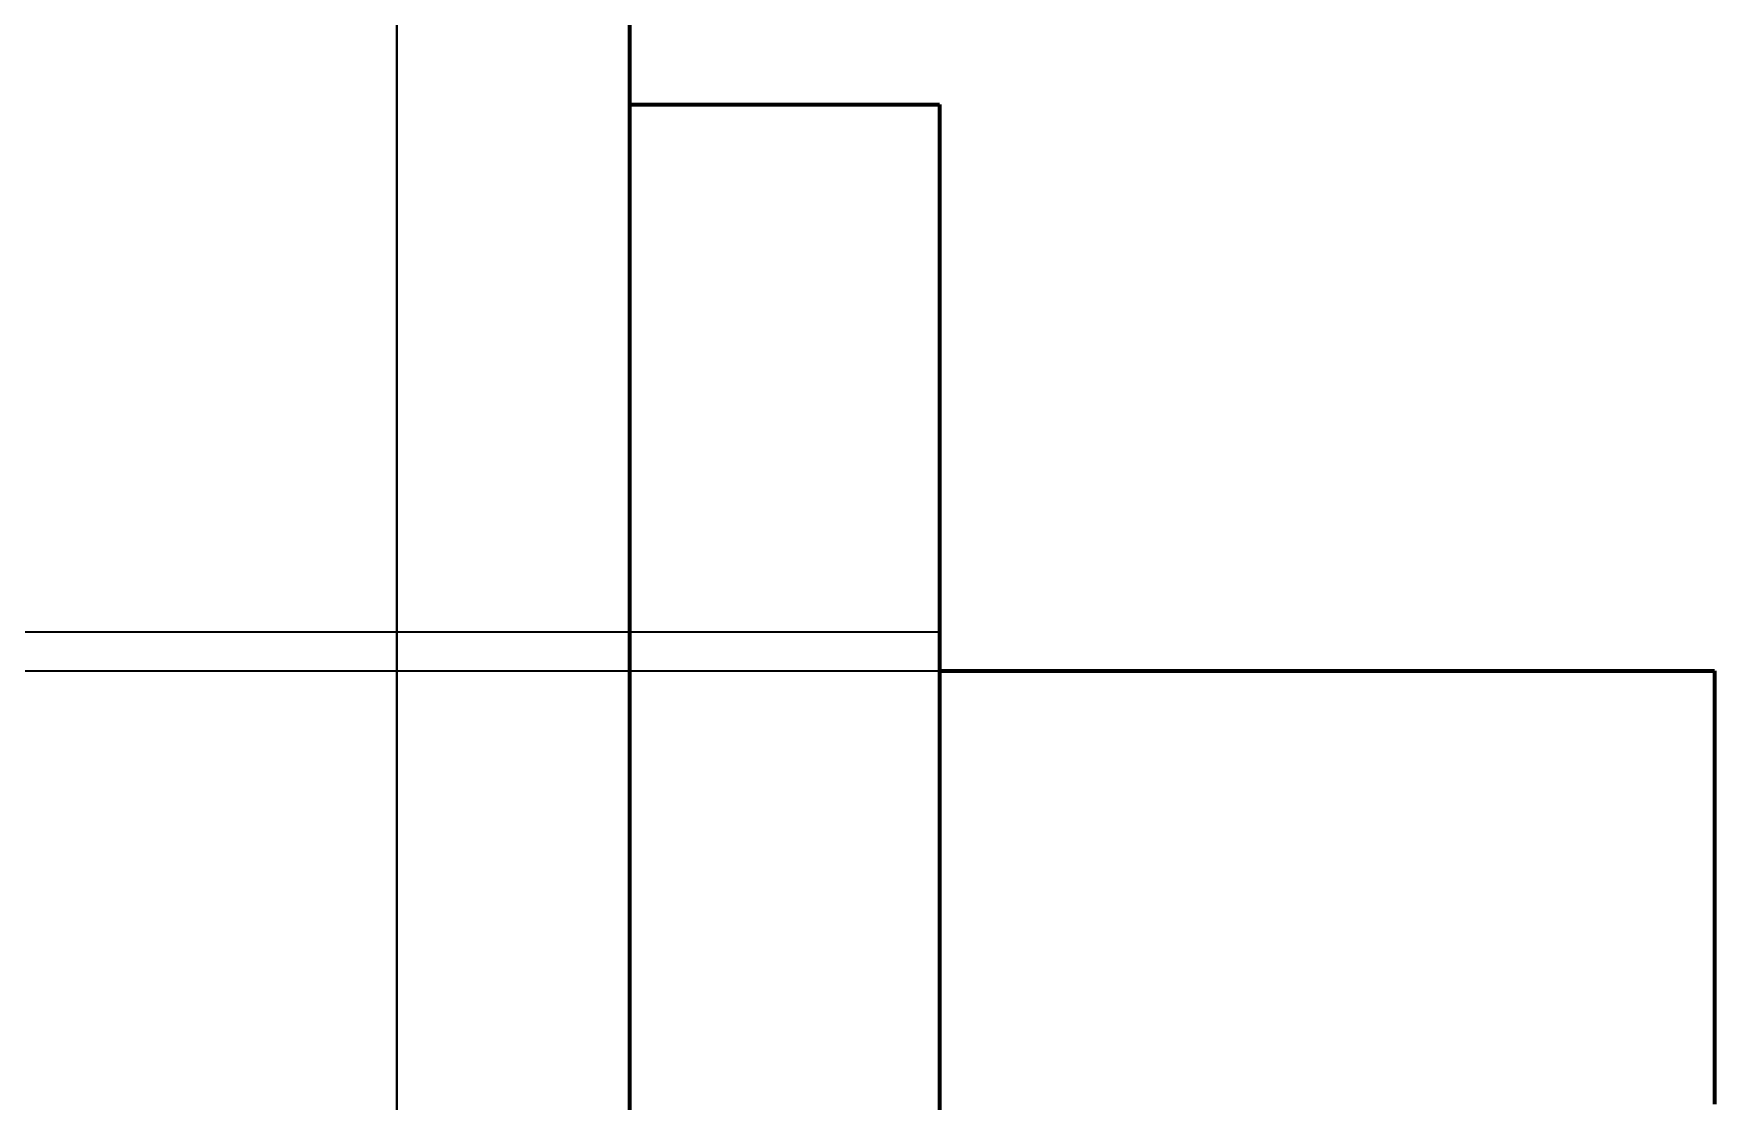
# Model space of a CAD drawing. Header units: millimetres. Extents: x 0 to 2382, y 0 to 420.
# Drawn here: x 186.831 to 189, y 110.715 to 112.092 of the extents above; entities that cross this region are included whole.
import ezdxf

# ---------------------------------------------------------------- set-up
doc = ezdxf.new("R2010")
doc.units = ezdxf.units.MM
doc.linetypes.add('IRAM-E-TRAZOS', pattern=[5, 4, -1])
doc.layers.add('01-VISIBLE', color=7, linetype='CONTINUOUS', lineweight=70)
doc.layers.add('02-OCULTA', color=4, linetype='IRAM-E-TRAZOS', lineweight=35)

msp = doc.modelspace()

# ---------------------------------------------------------------- linework, layer by layer
at = {"layer": '01-VISIBLE'}
for p, q in [((187.6, 112), (188, 112)), ((188, 111.27), (189, 111.27))]:
    msp.add_line(p, q, dxfattribs=at)
for points in [[(187.6, 112.1053), (187.6, 112.0551), (187.6, 112.005), (187.6, 111.9549), (187.6, 111.9048), (187.6, 111.8546), (187.6, 111.8045), (187.6, 111.7544), (187.6, 111.7043), (187.6, 111.6541), (187.6, 111.604), (187.6, 111.5539), (187.6, 111.5038), (187.6, 111.4536), (187.6, 111.4035), (187.6, 111.3534), (187.6, 111.3033), (187.6, 111.2531), (187.6, 111.203), (187.6, 111.1529), (187.6, 111.1028), (187.6, 111.0526), (187.6, 111.0025), (187.6, 110.9524), (187.6, 110.9023), (187.6, 110.8521), (187.6, 110.802), (187.6, 110.7519), (187.6, 110.7018)], [(188, 112), (188, 111.95), (188, 111.9), (188, 111.85), (188, 111.8), (188, 111.75), (188, 111.7), (188, 111.65), (188, 111.6), (188, 111.55), (188, 111.5), (188, 111.45), (188, 111.4), (188, 111.35), (188, 111.3), (188, 111.25), (188, 111.2), (188, 111.15), (188, 111.1), (188, 111.05), (188, 111), (188, 110.95), (188, 110.9), (188, 110.85), (188, 110.8), (188, 110.75), (188, 110.7)], [(189, 111.27), (189, 111.2192), (189, 111.1684), (189, 111.1176), (189, 111.0668), (189, 111.016), (189, 110.9652), (189, 110.9144), (189, 110.8636), (189, 110.8128), (189, 110.762), (189, 110.7112)]]:
    msp.add_lwpolyline(points, dxfattribs=at)
at = {"layer": '02-OCULTA'}
for p, q in [((181.6, 111.32), (187.6, 111.32)), ((187.6, 111.32), (188, 111.32)), ((125, 111.27), (188, 111.27))]:
    msp.add_line(p, q, dxfattribs=at)
for points in [[(187.3, 110.648), (187.3, 110.72), (187.3, 110.792), (187.3, 110.864), (187.3, 110.936), (187.3, 111.008), (187.3, 111.08), (187.3, 111.152), (187.3, 111.224), (187.3, 111.296), (187.3, 111.368), (187.3, 111.44), (187.3, 111.512), (187.3, 111.584), (187.3, 111.656), (187.3, 111.728), (187.3, 111.8), (187.3, 111.872), (187.3, 111.944), (187.3, 112.016), (187.3, 112.088), (187.3, 112.16)], [(187.6, 110.648), (187.6, 110.72), (187.6, 110.792), (187.6, 110.864), (187.6, 110.936), (187.6, 111.008), (187.6, 111.08), (187.6, 111.152), (187.6, 111.224), (187.6, 111.296), (187.6, 111.368), (187.6, 111.44), (187.6, 111.512), (187.6, 111.584), (187.6, 111.656), (187.6, 111.728), (187.6, 111.8), (187.6, 111.872), (187.6, 111.944), (187.6, 112.016), (187.6, 112.088), (187.6, 112.16)], [(187.3, 110.71), (187.3, 110.781), (187.3, 110.852), (187.3, 110.923), (187.3, 110.994), (187.3, 111.065), (187.3, 111.136), (187.3, 111.207), (187.3, 111.278), (187.3, 111.349), (187.3, 111.42), (187.3, 111.491), (187.3, 111.562), (187.3, 111.633), (187.3, 111.704), (187.3, 111.775), (187.3, 111.846), (187.3, 111.917), (187.3, 111.988), (187.3, 112.059), (187.3, 112.13)], [(187.3, 112.1073), (187.3, 112.0571), (187.3, 112.007), (187.3, 111.9568), (187.3, 111.9066), (187.3, 111.8564), (187.3, 111.8063), (187.3, 111.7561), (187.3, 111.7059), (187.3, 111.6557), (187.3, 111.6056), (187.3, 111.5554), (187.3, 111.5052), (187.3, 111.4551), (187.3, 111.4049), (187.3, 111.3547), (187.3, 111.3045), (187.3, 111.2544), (187.3, 111.2042), (187.3, 111.154), (187.3, 111.1038), (187.3, 111.0537), (187.3, 111.0035), (187.3, 110.9533), (187.3, 110.9031), (187.3, 110.853), (187.3, 110.8028), (187.3, 110.7526), (187.3, 110.7024)], [(187.6, 110.7047), (187.6, 110.7551), (187.6, 110.8054), (187.6, 110.8558), (187.6, 110.9061), (187.6, 110.9564), (187.6, 111.0068), (187.6, 111.0571), (187.6, 111.1075), (187.6, 111.1578), (187.6, 111.2081), (187.6, 111.2585), (187.6, 111.3088), (187.6, 111.3592), (187.6, 111.4095), (187.6, 111.4598), (187.6, 111.5102), (187.6, 111.5605), (187.6, 111.6108), (187.6, 111.6612), (187.6, 111.7115), (187.6, 111.7619), (187.6, 111.8122), (187.6, 111.8625), (187.6, 111.9129), (187.6, 111.9632), (187.6, 112.0136), (187.6, 112.0639), (187.6, 112.1142)], [(187.6, 112.1142), (187.6, 112.0639), (187.6, 112.0136), (187.6, 111.9632), (187.6, 111.9129), (187.6, 111.8625), (187.6, 111.8122), (187.6, 111.7619), (187.6, 111.7115), (187.6, 111.6612), (187.6, 111.6108), (187.6, 111.5605), (187.6, 111.5102), (187.6, 111.4598), (187.6, 111.4095), (187.6, 111.3592), (187.6, 111.3088), (187.6, 111.2585), (187.6, 111.2081), (187.6, 111.1578), (187.6, 111.1075), (187.6, 111.0571), (187.6, 111.0068), (187.6, 110.9564), (187.6, 110.9061), (187.6, 110.8558), (187.6, 110.8054), (187.6, 110.7551), (187.6, 110.7047)], [(187.6, 112.1073), (187.6, 112.0571), (187.6, 112.007), (187.6, 111.9568), (187.6, 111.9066), (187.6, 111.8564), (187.6, 111.8063), (187.6, 111.7561), (187.6, 111.7059), (187.6, 111.6557), (187.6, 111.6056), (187.6, 111.5554), (187.6, 111.5052), (187.6, 111.4551), (187.6, 111.4049), (187.6, 111.3547), (187.6, 111.3045), (187.6, 111.2544), (187.6, 111.2042), (187.6, 111.154), (187.6, 111.1038), (187.6, 111.0537), (187.6, 111.0035), (187.6, 110.9533), (187.6, 110.9031), (187.6, 110.853), (187.6, 110.8028), (187.6, 110.7526), (187.6, 110.7024)], [(187.3, 112.1), (187.3, 112.05), (187.3, 112), (187.3, 111.95), (187.3, 111.9), (187.3, 111.85), (187.3, 111.8), (187.3, 111.75), (187.3, 111.7), (187.3, 111.65), (187.3, 111.6), (187.3, 111.55), (187.3, 111.5), (187.3, 111.45), (187.3, 111.4), (187.3, 111.35), (187.3, 111.3), (187.3, 111.25), (187.3, 111.2), (187.3, 111.15), (187.3, 111.1), (187.3, 111.05), (187.3, 111), (187.3, 110.95), (187.3, 110.9), (187.3, 110.85), (187.3, 110.8), (187.3, 110.75), (187.3, 110.7)], [(187.6, 110.7), (187.6, 110.8), (187.6, 110.9), (187.6, 111), (187.6, 111.1), (187.6, 111.2), (187.6, 111.3), (187.6, 111.4), (187.6, 111.5), (187.6, 111.6), (187.6, 111.7), (187.6, 111.8), (187.6, 111.9), (187.6, 112), (187.6, 112.1)], [(187.6, 110.7), (187.6, 110.75), (187.6, 110.8), (187.6, 110.85), (187.6, 110.9), (187.6, 110.95), (187.6, 111), (187.6, 111.05), (187.6, 111.1), (187.6, 111.15), (187.6, 111.2), (187.6, 111.25), (187.6, 111.3), (187.6, 111.35), (187.6, 111.4), (187.6, 111.45), (187.6, 111.5), (187.6, 111.55), (187.6, 111.6), (187.6, 111.65), (187.6, 111.7), (187.6, 111.75), (187.6, 111.8), (187.6, 111.85), (187.6, 111.9), (187.6, 111.95), (187.6, 112)], [(187.6, 112), (187.6, 111.95), (187.6, 111.9), (187.6, 111.85), (187.6, 111.8), (187.6, 111.75), (187.6, 111.7), (187.6, 111.65), (187.6, 111.6), (187.6, 111.55), (187.6, 111.5), (187.6, 111.45), (187.6, 111.4), (187.6, 111.35), (187.6, 111.3), (187.6, 111.25), (187.6, 111.2), (187.6, 111.15), (187.6, 111.1), (187.6, 111.05), (187.6, 111), (187.6, 110.95), (187.6, 110.9), (187.6, 110.85), (187.6, 110.8), (187.6, 110.75), (187.6, 110.7)], [(188, 110.7), (188, 110.75), (188, 110.8), (188, 110.85), (188, 110.9), (188, 110.95), (188, 111), (188, 111.05), (188, 111.1), (188, 111.15), (188, 111.2), (188, 111.25), (188, 111.3), (188, 111.35), (188, 111.4), (188, 111.45), (188, 111.5), (188, 111.55), (188, 111.6), (188, 111.65), (188, 111.7), (188, 111.75), (188, 111.8), (188, 111.85), (188, 111.9), (188, 111.95), (188, 112)], [(187.6, 110.7108), (187.6, 110.7615), (187.6, 110.8123), (187.6, 110.8631), (187.6, 110.9138), (187.6, 110.9646), (187.6, 111.0154), (187.6, 111.0662), (187.6, 111.1169), (187.6, 111.1677), (187.6, 111.2185), (187.6, 111.2692), (187.6, 111.32)], [(187.6, 111.32), (187.6, 111.2692), (187.6, 111.2185), (187.6, 111.1677), (187.6, 111.1169), (187.6, 111.0662), (187.6, 111.0154), (187.6, 110.9646), (187.6, 110.9138), (187.6, 110.8631), (187.6, 110.8123), (187.6, 110.7615), (187.6, 110.7108)], [(187.6, 110.7108), (187.6, 110.7615), (187.6, 110.8123), (187.6, 110.8631), (187.6, 110.9138), (187.6, 110.9646), (187.6, 111.0154), (187.6, 111.0662), (187.6, 111.1169), (187.6, 111.1677), (187.6, 111.2185), (187.6, 111.2692), (187.6, 111.32)], [(187.6, 111.32), (187.6, 111.2692), (187.6, 111.2185), (187.6, 111.1677), (187.6, 111.1169), (187.6, 111.0662), (187.6, 111.0154), (187.6, 110.9646), (187.6, 110.9138), (187.6, 110.8631), (187.6, 110.8123), (187.6, 110.7615), (187.6, 110.7108)], [(188, 110.7108), (188, 110.7615), (188, 110.8123), (188, 110.8631), (188, 110.9138), (188, 110.9646), (188, 111.0154), (188, 111.0662), (188, 111.1169), (188, 111.1677), (188, 111.2185), (188, 111.2692), (188, 111.32)], [(188, 111.32), (188, 111.2692), (188, 111.2185), (188, 111.1677), (188, 111.1169), (188, 111.0662), (188, 111.0154), (188, 110.9646), (188, 110.9138), (188, 110.8631), (188, 110.8123), (188, 110.7615), (188, 110.7108)], [(189, 110.7112), (189, 110.762), (189, 110.8128), (189, 110.8636), (189, 110.9144), (189, 110.9652), (189, 111.016), (189, 111.0668), (189, 111.1176), (189, 111.1684), (189, 111.2192), (189, 111.27)]]:
    msp.add_lwpolyline(points, dxfattribs=at)

doc.saveas('drawing.dxf')
